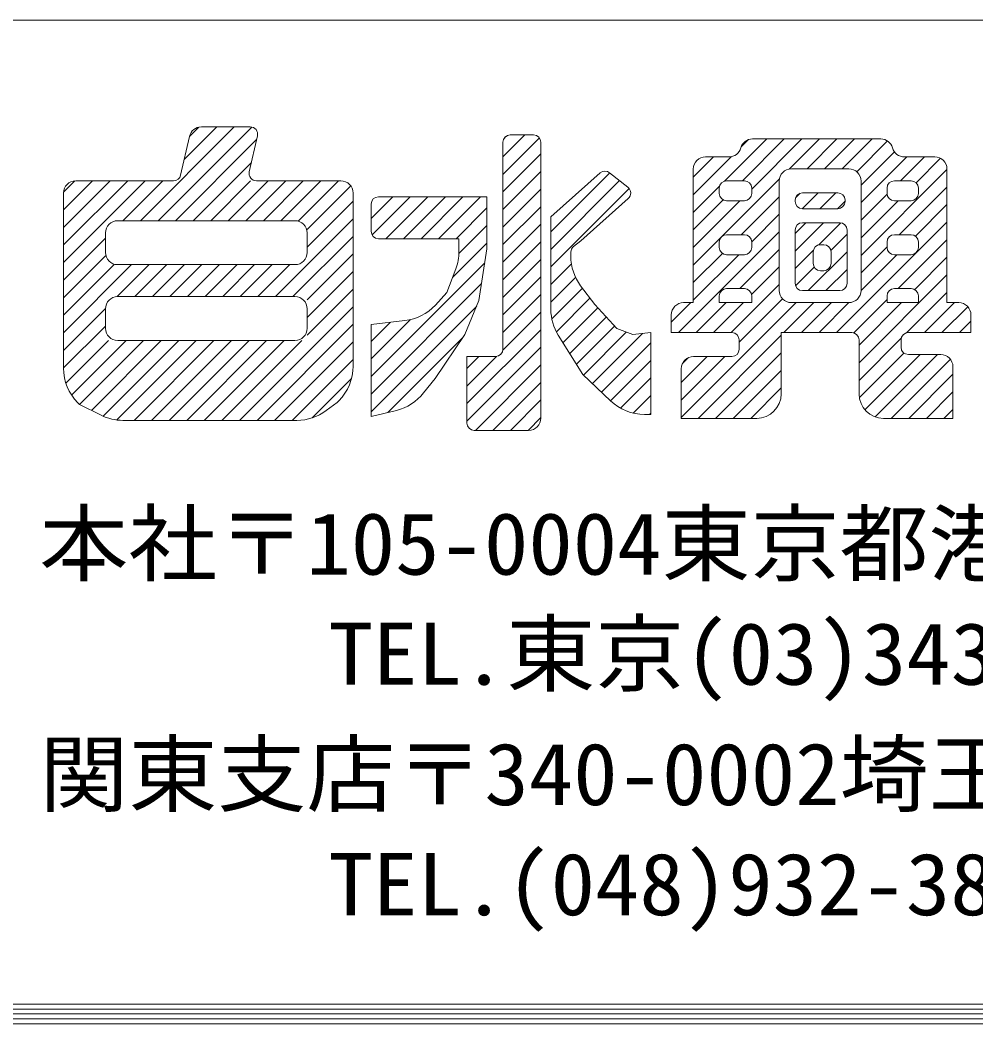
# Model space of a CAD drawing. Units: millimetres at full size; details may follow other scales. Extents: x -1601 to 2776, y -1131 to 1131.
# Drawn here: x -1014.5 to -899.1, y -1131.2 to -1010 of the extents above; entities that cross this region are included whole.
import ezdxf
from ezdxf.enums import TextEntityAlignment as Align

# ---------------------------------------------------------------- set-up
doc = ezdxf.new("R2010")
doc.units = ezdxf.units.MM
doc.header["$LTSCALE"] = 4
doc.layers.add('0-0_0', color=7, linetype='Continuous', lineweight=18)
doc.layers.add('1-1_WAKU', color=7, linetype='Continuous', lineweight=18)
doc.styles.add('ＭＳ ゴシック', font='')
doc.styles.get('ＭＳ ゴシック').set_extended_font_data('MS Gothic')

msp = doc.modelspace()

# ---------------------------------------------------------------- linework, layer by layer
at = {"layer": '0-0_0'}
for p, q in [((-1000.006, -1034.224), (-988.676, -1022.894)), ((-997.884, -1034.224), (-986.57, -1022.91)), ((-994.721, -1026.818), (-990.797, -1022.894)), ((-994.096, -1024.072), (-992.95, -1022.926)), ((-986.739, -1022.894), (-992.647, -1022.894)), ((-994.09, -1024.046), (-995.151, -1028.712)), ((-986.86, -1028.318), (-985.873, -1023.979)), ((-956.227, -1026.508), (-953.578, -1023.858)), ((-956.035, -1024.195), (-955.891, -1024.051)), ((-952.532, -1023.858), (-955.339, -1023.858)), ((-995.763, -1034.224), (-985.977, -1024.438)), ((-956.227, -1028.63), (-951.817, -1024.22)), ((-956.227, -1024.746), (-956.227, -1049.728)), ((-951.644, -1051.042), (-951.644, -1024.746)), ((-929.466, -1029.445), (-924.366, -1024.346)), ((-927.466, -1025.324), (-926.575, -1024.433)), ((-927.307, -1029.408), (-922.245, -1024.346)), ((-926.182, -1030.404), (-920.124, -1024.346)), ((-910.592, -1024.346), (-926.073, -1024.346)), ((-921.641, -1027.984), (-918.002, -1024.346)), ((-919.497, -1027.962), (-915.881, -1024.346)), ((-917.376, -1027.962), (-913.76, -1024.346)), ((-915.254, -1027.962), (-911.638, -1024.346)), ((-913.489, -1028.317), (-909.768, -1024.596)), ((-956.227, -1030.751), (-951.644, -1026.167)), ((-933.236, -1031.094), (-928.626, -1026.484)), ((-933.236, -1028.972), (-930.778, -1026.515)), ((-928.926, -1026.515), (-931.756, -1026.515)), ((-912.971, -1029.921), (-908.944, -1025.894)), ((-912.971, -1032.043), (-907.444, -1026.515)), ((-908.215, -1029.408), (-905.322, -1026.515)), ((-904.078, -1026.515), (-907.739, -1026.515)), ((-993.642, -1034.224), (-986.602, -1027.184)), ((-906.327, -1029.641), (-903.378, -1026.692)), ((-956.227, -1032.872), (-951.644, -1028.289)), ((-950.438, -1035.568), (-943.314, -1028.444)), ((-950.438, -1033.742), (-944.484, -1028.454)), ((-943.34, -1028.424), (-941.128, -1030.192)), ((-933.236, -1027.995), (-933.236, -1044.113)), ((-921.382, -1027.962), (-914.451, -1027.962)), ((-912.971, -1038.407), (-902.598, -1028.033)), ((-902.598, -1044.113), (-902.598, -1027.995)), ((-1009.3, -1032.912), (-1005.791, -1029.403)), ((-1009.3, -1035.034), (-1003.67, -1029.403)), ((-1009.3, -1037.155), (-1001.548, -1029.403)), ((-1009.3, -1039.276), (-999.427, -1029.403)), ((-1009.297, -1030.788), (-1007.916, -1029.406)), ((-996.017, -1029.403), (-1007.82, -1029.403)), ((-1002.127, -1034.224), (-997.306, -1029.403)), ((-991.52, -1034.224), (-986.699, -1029.403)), ((-989.399, -1034.224), (-984.578, -1029.403)), ((-987.278, -1034.224), (-982.456, -1029.403)), ((-975.8, -1029.403), (-985.994, -1029.403)), ((-985.156, -1034.224), (-980.335, -1029.403)), ((-983.035, -1034.224), (-978.214, -1029.403)), ((-980.914, -1034.224), (-976.092, -1029.403)), ((-979.869, -1035.301), (-974.594, -1030.026)), ((-950.438, -1037.689), (-942.135, -1029.387)), ((-933.236, -1033.215), (-930.062, -1030.042)), ((-929.775, -1036.118), (-922.84, -1029.183)), ((-927.07, -1029.408), (-929.212, -1029.408)), ((-922.862, -1042.633), (-922.862, -1029.442)), ((-912.971, -1029.442), (-912.971, -1042.633)), ((-906.927, -1029.408), (-908.947, -1029.408)), ((-908.36, -1035.917), (-902.598, -1030.154)), ((-1009.3, -1030.883), (-1009.3, -1052.02)), ((-974.32, -1051.779), (-974.32, -1030.883)), ((-972.149, -1033.945), (-969.536, -1031.332)), ((-972.031, -1035.948), (-967.414, -1031.332)), ((-958.157, -1031.332), (-971.261, -1031.332)), ((-970.356, -1036.394), (-965.293, -1031.332)), ((-968.234, -1036.394), (-963.172, -1031.332)), ((-966.113, -1036.394), (-961.05, -1031.332)), ((-963.992, -1036.394), (-958.929, -1031.332)), ((-958.157, -1036.394), (-958.157, -1031.332)), ((-956.227, -1034.994), (-951.644, -1030.41)), ((-950.438, -1039.81), (-940.976, -1030.348)), ((-930.1, -1030.296), (-930.1, -1030.93)), ((-927.452, -1035.917), (-922.862, -1031.327)), ((-926.182, -1030.93), (-926.182, -1030.296)), ((-920.892, -1031.478), (-920.308, -1030.894)), ((-920.075, -1032.782), (-918.147, -1030.854)), ((-915.789, -1030.854), (-920.044, -1030.854)), ((-917.954, -1032.783), (-916.026, -1030.854)), ((-912.971, -1034.164), (-909.83, -1031.023)), ((-909.835, -1030.296), (-909.835, -1030.93)), ((-906.039, -1030.93), (-906.039, -1030.296)), ((-979.869, -1037.422), (-974.32, -1031.874)), ((-972.149, -1032.22), (-972.149, -1035.506)), ((-956.227, -1037.115), (-951.644, -1032.531)), ((-941.093, -1031.549), (-946.819, -1036.635)), ((-933.236, -1035.336), (-929.619, -1031.72)), ((-933.236, -1037.458), (-927.596, -1031.818)), ((-929.212, -1031.818), (-927.07, -1031.818)), ((-920.932, -1031.742), (-920.932, -1031.895)), ((-915.833, -1032.783), (-914.901, -1031.851)), ((-914.901, -1031.895), (-914.901, -1031.742)), ((-912.971, -1036.285), (-908.504, -1031.818)), ((-908.947, -1031.818), (-906.927, -1031.818)), ((-906.407, -1036.085), (-902.598, -1032.276)), ((-961.87, -1036.394), (-958.157, -1032.681)), ((-950.438, -1044.916), (-950.438, -1033.742)), ((-926.183, -1036.769), (-922.862, -1033.448)), ((-920.044, -1032.783), (-915.789, -1032.783)), ((-981.349, -1034.224), (-1002.754, -1034.224)), ((-983.71, -1043.385), (-974.32, -1033.995)), ((-961.538, -1038.183), (-958.157, -1034.802)), ((-956.227, -1039.236), (-951.644, -1034.653)), ((-920.932, -1035.761), (-919.642, -1034.47)), ((-920.932, -1037.882), (-917.52, -1034.47)), ((-915.548, -1034.47), (-920.044, -1034.47)), ((-918.074, -1037.145), (-915.41, -1034.481)), ((-915.93, -1047.729), (-902.598, -1034.397)), ((-1004.234, -1035.704), (-1004.234, -1038.048)), ((-981.589, -1043.385), (-974.32, -1036.116)), ((-979.869, -1038.048), (-979.869, -1035.704)), ((-935.021, -1047.729), (-922.862, -1035.57)), ((-933.236, -1039.579), (-929.898, -1036.242)), ((-927.07, -1035.917), (-929.212, -1035.917)), ((-920.932, -1035.358), (-920.932, -1041.778)), ((-916.614, -1037.806), (-914.66, -1035.853)), ((-914.66, -1041.778), (-914.66, -1035.358)), ((-906.927, -1035.917), (-908.947, -1035.917)), ((-1009.3, -1041.398), (-1004.234, -1036.332)), ((-971.261, -1036.394), (-961.535, -1036.394)), ((-962.289, -1041.055), (-958.157, -1036.924)), ((-961.535, -1037.971), (-961.535, -1036.394)), ((-956.227, -1041.358), (-951.644, -1036.774)), ((-946.819, -1036.635), (-947.692, -1037.332)), ((-930.1, -1036.805), (-930.1, -1037.439)), ((-926.182, -1037.439), (-926.182, -1036.805)), ((-917.478, -1037.122), (-917.873, -1037.122)), ((-912.971, -1040.528), (-909.835, -1037.392)), ((-909.835, -1036.805), (-909.835, -1037.439)), ((-908.505, -1042.425), (-902.598, -1036.518)), ((-906.039, -1037.439), (-906.039, -1036.805)), ((-1009.3, -1043.519), (-1004.234, -1038.453)), ((-979.869, -1043.786), (-974.32, -1038.238)), ((-948.025, -1038.026), (-948.025, -1038.517)), ((-933.236, -1041.7), (-929.71, -1038.174)), ((-933.236, -1043.822), (-927.741, -1038.327)), ((-929.212, -1038.327), (-927.07, -1038.327)), ((-927.597, -1042.425), (-922.862, -1037.691)), ((-920.932, -1040.004), (-918.738, -1037.81)), ((-919.352, -1042.666), (-914.66, -1037.974)), ((-918.761, -1038.01), (-918.761, -1039.368)), ((-916.59, -1039.368), (-916.59, -1038.01)), ((-912.972, -1042.649), (-908.649, -1038.327)), ((-908.947, -1038.327), (-906.927, -1038.327)), ((-906.496, -1042.537), (-902.598, -1038.64)), ((-1009.3, -1045.64), (-1003.188, -1039.528)), ((-1009.3, -1047.762), (-1001.066, -1039.528)), ((-1002.802, -1043.385), (-998.945, -1039.528)), ((-1002.754, -1039.528), (-981.349, -1039.528)), ((-1000.681, -1043.385), (-996.824, -1039.528)), ((-998.56, -1043.385), (-994.702, -1039.528)), ((-996.438, -1043.385), (-992.581, -1039.528)), ((-994.317, -1043.385), (-990.46, -1039.528)), ((-992.196, -1043.385), (-988.338, -1039.528)), ((-990.074, -1043.385), (-986.217, -1039.528)), ((-987.953, -1043.385), (-984.096, -1039.528)), ((-985.832, -1043.385), (-981.974, -1039.528)), ((-972.149, -1053.037), (-958.42, -1039.308)), ((-956.227, -1043.479), (-951.644, -1038.895)), ((-950.438, -1041.932), (-947.952, -1039.446)), ((-926.198, -1043.148), (-922.862, -1039.812)), ((-920.882, -1042.074), (-918.634, -1039.826)), ((-979.869, -1045.907), (-974.32, -1040.359)), ((-956.227, -1045.6), (-951.644, -1041.017)), ((-950.438, -1044.053), (-947.449, -1041.064)), ((-917.873, -1040.256), (-917.478, -1040.256)), ((-917.231, -1042.666), (-914.66, -1040.095)), ((-913.212, -1051.376), (-902.598, -1040.761)), ((-972.149, -1055.158), (-958.806, -1041.815)), ((-946.84, -1042.071), (-945.13, -1044.349)), ((-928.657, -1047.729), (-922.862, -1041.934)), ((-981.349, -1043.385), (-1002.754, -1043.385)), ((-979.869, -1048.029), (-974.32, -1042.48)), ((-956.227, -1047.722), (-951.644, -1043.138)), ((-950.326, -1046.062), (-946.623, -1042.36)), ((-930.1, -1043.313), (-930.1, -1044.113)), ((-927.07, -1042.425), (-929.212, -1042.425)), ((-926.182, -1044.113), (-926.182, -1043.313)), ((-920.044, -1042.666), (-915.548, -1042.666)), ((-909.835, -1043.313), (-909.835, -1044.113)), ((-906.927, -1042.425), (-908.947, -1042.425)), ((-907.47, -1047.754), (-902.598, -1042.882)), ((-906.039, -1044.113), (-906.039, -1043.313)), ((-988.05, -1058.33), (-974.32, -1044.602)), ((-972.149, -1057.28), (-959.392, -1044.523)), ((-949.776, -1047.634), (-945.714, -1043.572)), ((-935.889, -1046.475), (-933.527, -1044.113)), ((-934.683, -1057.997), (-920.799, -1044.113)), ((-933.236, -1044.113), (-934.409, -1044.113)), ((-932.9, -1047.729), (-929.284, -1044.113)), ((-930.779, -1047.729), (-927.163, -1044.113)), ((-926.182, -1044.113), (-930.1, -1044.113)), ((-927.687, -1048.88), (-922.457, -1043.65)), ((-922.294, -1047.729), (-918.678, -1044.113)), ((-914.451, -1044.113), (-921.382, -1044.113)), ((-920.172, -1047.729), (-916.556, -1044.113)), ((-918.051, -1047.729), (-914.435, -1044.113)), ((-913.846, -1047.766), (-909.835, -1043.756)), ((-913.212, -1049.254), (-908.071, -1044.113)), ((-906.039, -1044.113), (-909.835, -1044.113)), ((-905.323, -1047.729), (-901.707, -1044.113)), ((-903.202, -1047.729), (-900.08, -1044.607)), ((-901.183, -1044.113), (-902.598, -1044.113)), ((-1009.3, -1049.883), (-1004.234, -1044.817)), ((-1004.234, -1044.865), (-1004.234, -1047.208)), ((-979.869, -1047.208), (-979.869, -1044.865)), ((-956.236, -1049.851), (-951.644, -1045.259)), ((-948.974, -1048.954), (-944.766, -1044.746)), ((-948.158, -1050.259), (-943.751, -1045.852)), ((-935.889, -1045.593), (-935.889, -1047.729)), ((-899.703, -1047.729), (-899.703, -1045.593)), ((-1009.3, -1052.004), (-1004.234, -1046.938)), ((-985.928, -1058.33), (-974.32, -1046.723)), ((-972.149, -1050.916), (-967.41, -1046.176)), ((-972.149, -1048.794), (-969.85, -1046.494)), ((-947.342, -1051.564), (-942.736, -1046.958)), ((-901.08, -1047.729), (-899.703, -1046.352)), ((-970.112, -1057.364), (-961.021, -1048.272)), ((-960.57, -1056.306), (-951.644, -1047.38)), ((-946.578, -1052.786), (-949.537, -1048.055)), ((-946.508, -1052.852), (-941.328, -1047.672)), ((-945.422, -1053.886), (-939.369, -1047.834)), ((-938.376, -1047.724), (-938.376, -1057.607)), ((-935.889, -1047.729), (-928.575, -1047.729)), ((-932.659, -1058.094), (-922.621, -1048.056)), ((-922.621, -1055.134), (-922.621, -1047.729)), ((-922.621, -1047.729), (-914.1, -1047.729)), ((-907.258, -1047.729), (-899.703, -1047.729)), ((-1009.014, -1053.839), (-1003.863, -1048.688)), ((-1008.327, -1055.273), (-1001.742, -1048.688)), ((-1007.346, -1056.414), (-999.62, -1048.688)), ((-1005.932, -1057.121), (-997.499, -1048.688)), ((-1004.512, -1057.823), (-995.378, -1048.688)), ((-1002.852, -1058.284), (-993.256, -1048.688)), ((-1002.754, -1048.688), (-981.349, -1048.688)), ((-1000.778, -1058.33), (-991.135, -1048.688)), ((-998.656, -1058.33), (-989.014, -1048.688)), ((-996.535, -1058.33), (-986.892, -1048.688)), ((-994.414, -1058.33), (-984.771, -1048.688)), ((-992.292, -1058.33), (-982.65, -1048.688)), ((-990.171, -1058.33), (-980.528, -1048.688)), ((-983.807, -1058.33), (-974.32, -1048.844)), ((-960.57, -1058.428), (-951.644, -1049.502)), ((-944.335, -1054.921), (-938.376, -1048.962)), ((-927.687, -1048.617), (-927.687, -1049.734)), ((-913.212, -1053.497), (-908.121, -1048.406)), ((-913.212, -1048.617), (-913.212, -1055.134)), ((-908.146, -1049.492), (-908.146, -1048.617)), ((-960.57, -1054.185), (-956.992, -1050.608)), ((-960.57, -1052.064), (-959.122, -1050.616)), ((-951.644, -1058.056), (-951.644, -1050.616)), ((-934.683, -1053.754), (-931.55, -1050.622)), ((-934.683, -1055.876), (-929.429, -1050.622)), ((-934.56, -1051.51), (-933.795, -1050.745)), ((-928.575, -1050.622), (-933.203, -1050.622)), ((-930.538, -1058.094), (-922.621, -1050.178)), ((-913.178, -1055.584), (-907.794, -1050.2)), ((-912.516, -1057.042), (-905.853, -1050.38)), ((-911.267, -1057.915), (-903.732, -1050.38)), ((-903.354, -1050.38), (-907.258, -1050.38)), ((-981.686, -1058.33), (-974.32, -1050.965)), ((-959.556, -1059.536), (-951.644, -1051.623)), ((-943.248, -1055.955), (-938.376, -1051.083)), ((-909.324, -1058.094), (-902.184, -1050.954)), ((-901.874, -1058.094), (-901.874, -1051.86)), ((-943.226, -1055.976), (-946.578, -1052.786)), ((-942.029, -1056.858), (-938.376, -1053.204)), ((-928.416, -1058.094), (-922.621, -1052.299)), ((-907.203, -1058.094), (-901.874, -1052.765)), ((-979.268, -1058.034), (-974.514, -1053.28)), ((-957.435, -1059.536), (-951.644, -1053.744)), ((-926.295, -1058.094), (-922.621, -1054.42)), ((-940.5, -1057.45), (-938.376, -1055.326)), ((-905.082, -1058.094), (-901.874, -1054.887)), ((-955.314, -1059.536), (-951.644, -1055.866)), ((-972.149, -1057.848), (-969.091, -1057.121)), ((-953.192, -1059.536), (-951.644, -1057.987)), ((-938.376, -1057.607), (-939.145, -1057.607)), ((-938.536, -1057.607), (-938.376, -1057.447)), ((-902.961, -1058.094), (-901.874, -1057.008)), ((-1002.114, -1058.33), (-981.118, -1058.33)), ((-910.252, -1058.094), (-901.874, -1058.094)), ((-959.682, -1059.536), (-953.124, -1059.536))]:
    msp.add_line(p, q, dxfattribs=at)
for points in [[(-965.808, -1055.021), (-964.43, -1053.268), (-960.811, -1047.965), (-959.122, -1043.867), (-958.157, -1037.599), (-958.157, -1036.394)], [(-964.387, -1044.424), (-962.982, -1042.902), (-961.912, -1040.051)], [(-945.13, -1044.349), (-942.477, -1047.242), (-940.547, -1047.965), (-938.376, -1047.724)], [(-972.149, -1057.848), (-972.149, -1046.76), (-968.058, -1046.288)], [(-957.115, -1050.616), (-960.57, -1050.616), (-960.57, -1058.648)], [(-934.683, -1052.102), (-934.683, -1058.094), (-925.581, -1058.094)], [(-1007.565, -1056.208), (-1007.37, -1056.402), (-1004.76, -1057.706)], [(-977.567, -1057.148), (-976.25, -1056.161), (-976.056, -1055.967)]]:
    msp.add_lwpolyline(points, dxfattribs=at)
for centre, radius, start, end in [((-992.647, -1024.374), 1.48, 90, 167.189), ((-986.739, -1023.782), 0.888, 347.189, 90), ((-955.339, -1024.746), 0.888, 90, 180), ((-952.532, -1024.746), 0.888, 0, 90), ((-926.073, -1025.826), 1.48, 90, 164.512), ((-910.592, -1025.826), 1.48, 15.488, 90), ((-931.756, -1027.995), 1.48, 90, 180), ((-928.926, -1025.035), 1.48, 270, 344.512), ((-907.739, -1025.035), 1.48, 195.488, 270), ((-904.078, -1027.995), 1.48, 0, 90), ((-996.017, -1028.515), 0.888, 270, 347.189), ((-985.994, -1028.515), 0.888, 167.189, 270), ((-943.894, -1029.118), 0.888, 51.361, 131.612), ((-921.382, -1029.442), 1.48, 90, 180), ((-914.451, -1029.442), 1.48, 0, 90), ((-1007.82, -1030.883), 1.48, 90, 180), ((-975.8, -1030.883), 1.48, 0, 90), ((-941.683, -1030.885), 0.888, 311.612, 51.361), ((-929.212, -1030.296), 0.888, 90, 180), ((-927.07, -1030.296), 0.888, 0, 90), ((-908.947, -1030.296), 0.888, 90, 180), ((-906.927, -1030.296), 0.888, 0, 90), ((-971.261, -1032.22), 0.888, 90, 180), ((-929.212, -1030.93), 0.888, 180, 270), ((-927.07, -1030.93), 0.888, 270, 0), ((-920.044, -1031.742), 0.888, 90, 180), ((-915.789, -1031.742), 0.888, 0, 90), ((-908.947, -1030.93), 0.888, 180, 270), ((-906.927, -1030.93), 0.888, 270, 0), ((-920.044, -1031.895), 0.888, 180, 270), ((-915.789, -1031.895), 0.888, 270, 0), ((-1002.754, -1035.704), 1.48, 90, 180), ((-981.349, -1035.704), 1.48, 0, 90), ((-920.044, -1035.358), 0.888, 90, 180), ((-915.548, -1035.358), 0.888, 0, 90), ((-971.261, -1035.506), 0.888, 180, 270), ((-929.212, -1036.805), 0.888, 90, 180), ((-927.07, -1036.805), 0.888, 0, 90), ((-908.947, -1036.805), 0.888, 90, 180), ((-906.927, -1036.805), 0.888, 0, 90), ((-947.137, -1038.026), 0.888, 128.639, 180), ((-929.212, -1037.439), 0.888, 180, 270), ((-927.07, -1037.439), 0.888, 270, 0), ((-917.873, -1038.01), 0.888, 90, 180), ((-917.478, -1038.01), 0.888, 0, 90), ((-908.947, -1037.439), 0.888, 180, 270), ((-906.927, -1037.439), 0.888, 270, 0), ((-1002.754, -1038.048), 1.48, 180, 270), ((-981.349, -1038.048), 1.48, 270, 0), ((-967.455, -1037.971), 5.92, 339.43, 0), ((-942.105, -1038.517), 5.92, 180, 216.89), ((-917.873, -1039.368), 0.888, 180, 270), ((-917.478, -1039.368), 0.888, 270, 0), ((-920.044, -1041.778), 0.888, 180, 270), ((-915.548, -1041.778), 0.888, 270, 0), ((-1002.754, -1044.865), 1.48, 90, 180), ((-981.349, -1044.865), 1.48, 0, 90), ((-929.212, -1043.313), 0.888, 90, 180), ((-927.07, -1043.313), 0.888, 0, 90), ((-921.382, -1042.633), 1.48, 180, 270), ((-914.451, -1042.633), 1.48, 270, 0), ((-908.947, -1043.313), 0.888, 90, 180), ((-906.927, -1043.313), 0.888, 0, 90), ((-968.736, -1040.407), 5.92, 276.577, 317.269), ((-934.409, -1045.593), 1.48, 90, 180), ((-901.183, -1045.593), 1.48, 0, 90), ((-944.518, -1044.916), 5.92, 180, 212.024), ((-1002.754, -1047.208), 1.48, 180, 270), ((-981.349, -1047.208), 1.48, 270, 0), ((-928.575, -1048.617), 0.888, 0, 90), ((-914.1, -1048.617), 0.888, 0, 90), ((-907.258, -1048.617), 0.888, 90, 180), ((-907.258, -1049.492), 0.888, 180, 270), ((-957.115, -1049.728), 0.888, 270, 0), ((-933.203, -1052.102), 1.48, 90, 180), ((-928.575, -1049.734), 0.888, 270, 0), ((-903.354, -1051.86), 1.48, 0, 90), ((-980.24, -1051.779), 5.92, 314.979, 0), ((-1003.38, -1052.02), 5.92, 180, 225.021), ((-970.461, -1051.362), 5.92, 283.383, 321.822), ((-925.581, -1055.134), 2.96, 270, 0), ((-910.252, -1055.134), 2.96, 180, 270), ((-939.145, -1051.687), 5.92, 226.418, 270), ((-1002.114, -1052.41), 5.92, 243.452, 270), ((-981.118, -1052.41), 5.92, 270, 306.85), ((-953.124, -1058.056), 1.48, 270, 0), ((-959.682, -1058.648), 0.888, 180, 270)]:
    msp.add_arc(centre, radius, start, end, dxfattribs=at)
at = {"layer": '1-1_WAKU'}
for p, q in [((-1600, -1010), (1600, -1010)), ((-1599.4, -1129.4), (1599.4, -1129.4)), ((-1598.8, -1128.8), (1598.8, -1128.8)), ((-1600.6, -1130.6), (1600.6, -1130.6)), ((-1600, -1130), (1600, -1130)), ((-1601.2, -1131.2), (1601.2, -1131.2))]:
    msp.add_line(p, q, dxfattribs=at)

# ---------------------------------------------------------------- texts
at = {"layer": '0-0_0', "style": 'ＭＳ ゴシック', "width": 1.05}
for s, p in [('本社〒105-0004東京都港区新橋5-8-11新橋エンタービル3Ｆ', (-1012.22, -1079.212)), ('TEL.東京(03)3431-9713(代）  FAX.(03)3431-9708', (-977.273, -1092.502)), ('関東支店〒340-0002埼玉県草加市青柳6-16-1', (-1012.22, -1107.036)), ('TEL.(048)932-3853(代）  FAX.(048)931-8164', (-977.273, -1120.326))]:
    msp.add_text(s, height=7.507, dxfattribs=at).set_placement(p, align=Align.BOTTOM_LEFT)

doc.saveas('drawing.dxf')
